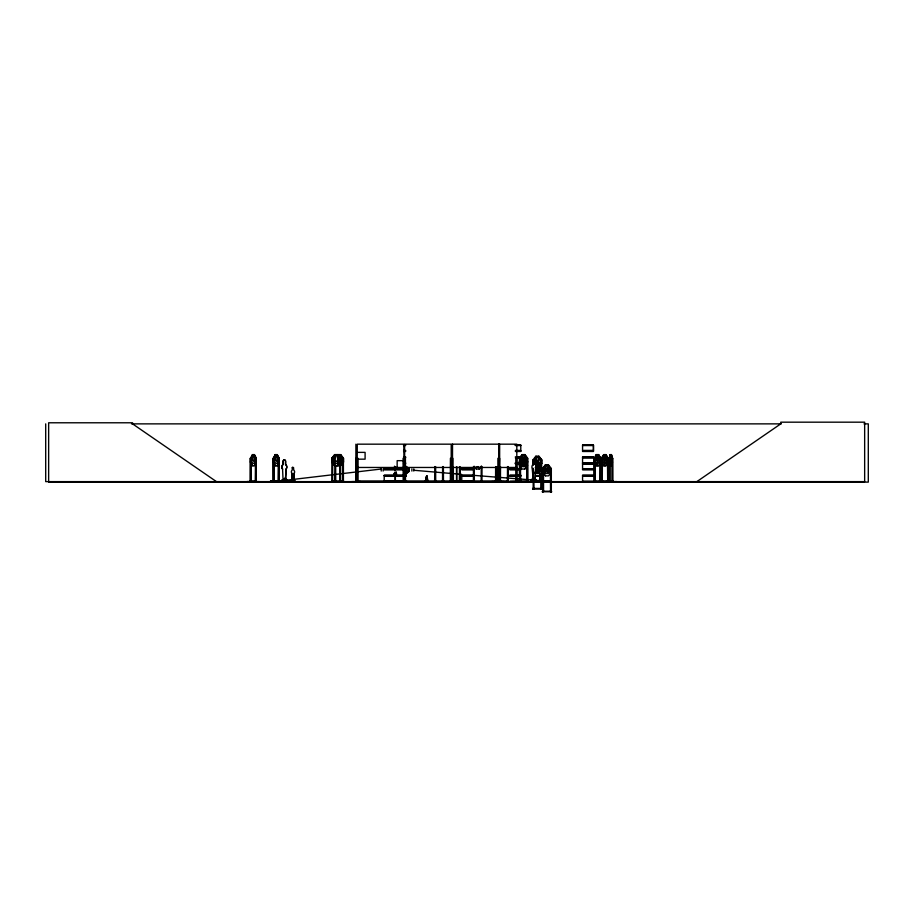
<?xml version="1.0" encoding="UTF-8"?>
<svg xmlns="http://www.w3.org/2000/svg" width="914" height="914" viewBox="0 0 914 914"><rect width="100%" height="100%" fill="white"/><g stroke="black" fill="none" stroke-linecap="round" stroke-linejoin="round"><path stroke-width="1.37" d="M351.673 481.598L360.402 481.495M503.877 481.598L491.766 481.564M609.569 458.2L609.592 481.621M612.151 458.2L612.757 458.325L612.803 481.621M609.946 481.621L610.004 458.04M609.992 458.2L609.204 458.291L609.204 461.993L610.278 465.683L611.443 465.683L612.517 458.291L611.443 454.601L610.278 454.601M255.817 458.2L255.589 481.621M278.69 458.2L278.519 481.621L278.324 480.775M535.021 480.307L535.581 469.076L535.147 480.307L532.919 480.307L532.474 469.076A2.913 2.114 -90 0 1 533.045 464.495L532.965 459.833L535.89 456.143L538.849 456.143L541.762 459.833L541.762 463.535L538.849 467.225L535.89 467.225M541.888 473.246L541.511 480.73L541.888 473.246A1.942 1.405 -90 0 0 541.591 470.184L541.591 470.184M426.564 481.541L426.792 476.034L425.833 481.541M594.786 458.2L594.774 481.621L594.968 458.325L594.031 458.291L594.169 481.621M600.212 458.2L600.052 481.621M285.454 479.142L286.036 469.076A2.913 2.445 -90 0 0 285.522 464.495L285.522 461.353A1.451 1.222 -90 0 0 284.3 459.891A1.451 1.222 -90 0 0 283.077 461.353L283.077 464.495A2.913 2.445 -90 0 0 282.575 469.076L283.077 480.307M282.666 469.076L282.575 469.076A2.913 2.445 -90 0 1 283.18 464.495L283.18 461.353A1.451 1.222 -90 0 1 284.403 459.891A1.451 1.222 -90 0 1 285.625 461.353L285.625 464.495A2.913 2.445 -90 0 1 286.128 469.076L285.625 480.307L381.207 469.019M293.76 480.73L294.159 473.246L293.828 480.73L292.126 480.73L291.852 473.246A1.942 1.634 -90 0 1 292.194 470.184L292.434 467.408M526.887 458.2L526.704 481.621M339.802 458.2L340.454 458.325L337.597 454.692L339.014 458.325L339.014 461.102L337.129 463.295L335.209 463.295L333.29 461.102L333.29 458.325L334.73 454.692L331.862 458.325L331.839 481.621M534.05 478.982L532.531 478.925M533.902 479.199L532.691 478.628M284.231 478.982L285.454 478.628M284.78 478.719L285.636 478.879M284.825 478.89L284.837 479.062M532.965 479.233L533.616 478.628M540.208 467.842L540.105 470.184A1.942 1.405 -90 0 0 539.888 473.246L540.105 480.73L543.453 480.695M540.654 479.953L539.923 479.667L540.791 479.781M539.934 479.759L540.197 479.622M285.339 478.776L285.522 478.982M293.063 479.953L293.714 479.953M293.771 479.724L292.96 479.781M461.73 481.587L461.787 476.228M509.863 481.609L520.797 481.392M610.289 454.692L609.764 461.102L610.472 463.295L611.169 463.295L611.866 461.102L611.34 454.692M605.354 481.541L616.893 481.598M425.65 481.541L426.644 476.034L427.832 481.541M499.57 481.541L499.501 480.89M425.376 481.541L426.598 476.034L425.307 481.541M533.468 479.142L532.531 478.845M533.73 479.233L533.388 478.628M252.447 454.692L251.487 461.102L252.767 463.295L254.035 463.295L255.292 461.102L254.343 454.692M246.997 481.541L259.382 481.621M610.358 454.601L609.238 458.325L609.33 481.621M609.33 458.325L610.381 454.692M293.714 479.622L293.028 479.781L293.577 480.021M533.867 478.879L532.691 478.993L533.091 478.525M596.316 454.692L595.208 461.102L596.682 463.295L598.156 463.295L599.607 461.102L598.521 454.692L600.726 458.325M603.697 454.692L602.589 461.102L604.074 463.295L605.536 463.295L606.999 461.102L605.902 454.692L608.107 458.325L608.244 461.993L605.993 465.683L603.663 465.683L601.412 461.993L601.412 458.291L603.72 454.601L605.993 454.601L608.244 458.291L608.164 481.621M600.201 458.245L600.921 458.325L600.909 481.621M596.933 481.541L582.572 481.244M604.383 481.541L598.179 481.564M292.149 467.842L292.594 467.248M522.168 454.692L520.831 461.102L522.625 463.295L524.408 463.295L526.167 461.102L524.842 454.692L527.538 458.325L527.527 481.621M526.818 458.325L526.818 481.621M521.071 481.175L509.898 481.244M535.935 456.246L534.496 459.868L534.496 462.644M551.336 491.823L551.336 468.494L548.423 464.803L545.509 464.906L544.07 468.528L544.07 471.304L546.001 473.498L547.909 473.498L549.794 471.304L549.794 468.528L548.377 464.906L545.464 464.803L542.55 468.494L542.55 472.195L545.464 475.886L548.423 475.886L551.336 472.195M332.605 481.621L332.742 458.222L331.908 458.325M461.673 481.472L472.687 481.392M582.492 463.112L593.472 463.284M593.472 481.392L582.538 481.609M357.111 481.175L357.283 444.17L403.874 444.17L404.057 481.175M404.468 481.575L404.536 480.775L405.508 480.775M451.984 481.598L452.087 444.17L516.81 444.17L516.81 481.621M452.453 481.141L472.664 481.244M499.661 458.325L499.181 481.141M532.531 489.001L542.231 488.979M535.113 464.209L536.747 461.421L535.204 458.634L537.272 460.862L539.271 458.634L537.752 461.41C540.882 464.381 538.403 465.797 537.226 461.947L535.136 464.301M535.113 472.915L536.747 470.127L535.25 467.58M293.086 479.873L293.485 479.759M250.402 458.291L252.413 454.601L254.378 454.601L256.32 458.291L255.417 458.325M254.309 454.601L256.251 458.325L256.32 461.993L254.309 465.683L252.344 465.683L250.402 461.993L252.447 465.592M275.285 454.601L273.275 458.291L273.332 481.621L274.291 480.935M277.182 465.683L279.136 461.958L279.124 458.291L277.148 454.692L278.164 461.102L276.908 463.295L275.64 463.295L274.36 461.102L275.32 454.692L273.412 458.325L273.412 461.958L275.217 465.683L277.25 465.683L279.056 461.958M540.391 467.408L540.22 471.338M402.8 481.564L403.965 480.775M594.031 458.291L596.339 454.601M603.754 454.692L601.549 458.325L601.538 481.621M598.556 465.683L600.726 461.958M605.936 465.683L608.164 461.958M337.597 459.948L336.626 461.387L335.667 461.387L334.741 459.948L335.667 455.172L336.626 455.172L337.597 458.325M552.193 481.575L531.114 481.621L531.32 479.724L533.228 479.724M531.308 481.392L532.131 481.621M534.313 481.609L534.484 479.724M539.169 481.609L539.043 480.341L540.311 480.341L540.14 481.358M540.734 481.358L541.145 480.341M547.452 481.609L547.623 480.935M548.469 481.598L547.794 481.598M550.491 481.575L549.794 481.598L550.788 480.935L540.071 481.232M551.782 481.575L531.308 481.232L531.754 481.609M519.483 481.621L519.415 458.291L522.168 454.601L524.922 454.601M519.506 458.325L522.202 454.692M527.469 465.329L524.853 469.053L522.088 469.053L519.381 465.363L519.381 461.661L522.134 457.971L524.887 457.971L527.595 461.661L524.807 458.063L522.134 458.063L520.831 464.461L522.625 466.666L524.408 466.666L526.167 464.461L524.842 458.063M524.887 465.683L527.629 461.993L524.922 465.683L522.134 465.683L519.54 461.958M524.807 468.951L527.504 465.329M340.556 461.993L337.643 465.683L337.643 454.601L340.556 458.291L340.522 481.621M334.684 454.601L340.614 454.601L343.527 458.291L343.527 461.993L340.568 465.592L334.73 465.592L331.862 461.958M343.527 461.993L340.614 465.683L334.684 465.683M479.176 468.951L481.335 466.231M481.415 466.277L479.222 469.053L476.274 469.053L474.08 466.277L476.32 468.951M541.659 463.501L538.803 467.134L535.935 467.134M542.688 491.823L542.642 468.528L545.509 464.906M540.951 473.109L538.849 475.931L535.89 475.931M280.198 481.232L270.624 480.935L270.418 481.609M270.624 481.232L271.367 481.404M273.652 458.325L273.857 481.575L273.937 480.775L273.069 480.775M283.397 479.724L283.214 481.609M284.14 481.609L283.82 481.152M283.831 481.587L284.163 481.404M286.071 481.587L286.87 481.609M286.779 481.587L287.304 481.621M292.846 481.472L292.172 481.598L292.343 480.341M292.217 481.598L292.96 481.598M293.737 480.341L294.788 480.341L294.982 481.575M538.335 464.838L540.22 462.644L540.22 459.868L538.803 456.246L541.659 459.868L541.659 489.024L541.751 488.179L540.78 488.179M539.591 472.081L538.335 473.543L536.415 473.543L535.136 472.081M540.311 467.408L541.065 467.157M284.425 478.708L285.431 478.776M406.147 473.601L408.866 471.453L408.866 468.585L406.456 467.625M406.193 473.681L408.969 471.498L408.969 468.539L406.193 466.346M696.856 481.621L780.762 423.868L780.762 422.177L864.655 422.177L864.655 481.621L45.7 481.621L45.7 423.868M269.847 481.564L290.206 481.358M270.658 481.404L294.811 481.472M533.902 459.856L533.113 459.902L533.113 465.454M331.668 481.564L332.787 480.775L332.787 481.621M334.65 481.564L334.867 465.18M434.618 481.564L434.836 466.551M542.151 491.766L551.77 491.766M406.456 472.401L408.866 471.453M273.949 458.325L273.126 458.325L273.16 481.621M406.296 471.133L408.398 470.482L408.398 469.522L406.296 468.905M283.077 480.558L273.983 481.621L273.926 458.04M251.053 458.325L250.253 458.325L250.253 481.621M342.659 458.291L343.413 458.325L343.413 481.621L343.504 480.775L342.533 480.775M540.894 459.833L541.659 459.902M131.479 423.868L781.196 423.868M864.016 423.868L868.3 423.868L868.3 482.112L48.648 482.112L48.648 422.782L132.553 422.782L132.553 423.868L216.447 481.621M403.542 445.015L405.565 445.027M515.336 445.004L520.797 445.027M582.549 445.027L593.472 445.027M403.565 445.244L405.565 445.221M515.336 445.221L520.797 445.244L520.774 450.396L515.336 450.396M587.439 445.267L588.582 445.267M403.542 445.564L405.542 445.564M515.336 445.564L520.774 445.564M582.572 445.564L593.449 445.564L593.449 450.396M403.554 450.396L405.553 450.396M403.6 450.773L405.622 450.773M516.764 450.773L520.866 450.773M582.492 450.773L593.54 450.773M403.6 451.105L405.622 451.105M516.764 451.105L520.866 451.105M582.492 451.105L593.54 451.105M403.554 451.482L405.553 451.482M515.336 451.482L520.786 451.482M582.561 451.482L593.46 451.482M357.34 452.373L365.097 452.373L365.097 459.171L357.34 459.171M275.217 454.601L277.25 454.601L279.193 458.291L278.302 458.325M596.282 454.601L598.613 454.601M338.648 455.172L339.597 455.172L340.579 458.325M605.217 455.172L604.417 455.172L603.708 458.325L604.417 461.387L605.902 459.948L605.159 455.172M611.078 455.172C608.484 461.239 612.563 464.266 610.986 455.172M403.554 456.829L405.553 456.829M515.336 456.829L520.603 456.829M582.561 456.829L593.46 456.829M403.6 457.206L405.622 457.206M516.764 457.206L520.672 457.206M582.492 457.206L593.54 457.206M403.6 457.537L405.622 457.537M516.764 457.537L520.123 457.537M582.492 457.537L593.54 457.537M339.688 458.005L339.757 481.621M403.554 457.903L405.553 457.903M515.336 457.903L520.226 458.005M593.46 457.903L582.561 457.903L582.561 463.067L593.472 463.078M342.613 458.04L342.533 481.621M355.877 458.325L356.186 481.621M357.283 458.325L358.071 458.325L358.071 481.621M403.874 458.325L403.085 458.325L403.177 481.621M404.628 458.325L405.416 458.325L405.508 481.621M451.219 458.325L450.419 458.325L450.339 481.621M452.087 458.325L452.876 458.325L452.784 481.621M499.124 458.325L497.89 458.325L497.89 481.621L497.799 480.775L498.77 480.775M516.81 458.325L516.182 458.325L516.182 481.621L516.147 480.775L516.89 480.775M519.415 458.291L520.409 458.325L520.614 481.141M526.715 458.325L527.641 458.325L527.721 481.621M601.412 458.291L602.406 458.325L602.28 481.621L602.166 458.12M403.223 460.667L397.156 460.667L397.156 467.465M532.919 461.353L533.045 461.353A1.451 1.051 -90 0 1 534.096 459.891A1.451 1.051 -90 0 1 535.147 461.353L535.147 464.495A2.913 2.114 -90 0 1 535.581 469.076M273.275 461.993L275.285 465.683M601.412 461.993L603.72 465.683M609.33 461.958L610.358 465.683M612.517 461.993L611.34 465.592L610.289 465.592M403.542 462.93L405.542 462.93M515.336 462.918L519.186 462.93M582.572 462.93L593.449 462.93M403.565 463.078L405.565 463.078M515.336 463.078L519.198 463.067M338.191 463.295L340.099 463.295L341.996 461.102L341.996 458.325L340.568 454.692L343.436 458.325M405.565 463.352L403.565 463.558M519.198 463.284L515.336 463.558M582.549 463.535L593.472 463.535L582.549 463.547L582.572 468.722L593.46 468.722M403.542 463.878L405.542 463.878M515.336 463.889L519.186 463.878M582.572 463.878L593.449 463.878M535.89 464.849L538.849 464.849L541.762 468.539L541.762 472.241M535.935 464.94L538.803 464.94L541.659 468.574M252.367 465.592L254.343 465.592M275.251 465.592L277.228 465.592M522.168 465.592L524.876 465.592M596.316 465.592L598.579 465.592M603.697 465.592L605.959 465.592M598.613 465.683L596.282 465.683L594.031 461.993L596.339 465.683M476.8 466.666L478.708 466.666M357.283 467.465L403.874 467.465M404.628 467.465L451.208 467.465M452.087 467.465L516.81 467.465M293.52 467.408L293.76 470.184A1.942 1.634 -90 0 1 294.159 473.246M542.688 468.528L543.51 468.505L543.567 491.823M551.245 468.528L550.399 468.528L550.548 491.823M384.223 468.722L395.122 468.722M395.385 468.722L406.284 468.722M461.776 468.722L472.675 468.722M509.886 468.722L520.786 468.722M384.143 469.088L406.353 469.088M461.707 469.088L472.755 469.088M509.806 469.088L520.866 469.088M532.474 469.076L533.045 480.307M582.492 469.088L593.54 469.088M384.143 469.419L406.353 469.419M461.707 469.419L472.755 469.419M509.806 469.419L520.866 469.419M582.492 469.419L593.54 469.419M384.223 469.796L395.122 469.796M395.385 469.796L406.284 469.796M461.776 469.796L472.675 469.796M509.886 469.796L520.786 469.796M582.561 469.796L593.46 469.796M539.808 473.246L540.185 480.73M394.014 473.429L396.607 473.429M394.014 474.217L396.607 474.217M384.223 475.143L395.122 475.143M395.385 475.143L406.284 475.143M461.776 475.143L472.675 475.143M509.886 475.143L520.786 475.143M582.561 475.143L593.46 475.143M384.143 475.52L406.353 475.52M461.707 475.52L472.755 475.52M509.806 475.52L520.866 475.52M582.492 475.52L593.54 475.52M384.143 475.851L406.353 475.851M461.707 475.851L472.755 475.851M509.806 475.851L520.866 475.851M535.935 475.828L538.803 475.828M582.492 475.851L593.54 475.851M406.284 476.228L395.385 476.228L395.385 481.381M461.776 476.228L472.675 476.228M509.886 476.228L520.786 476.228M593.46 476.228L582.561 476.228L582.561 481.381M284.677 478.388L284.677 480.935L284.562 478.388L285.796 478.388L285.796 480.935M293.942 481.152L293.942 479.45L293.108 479.45L293.108 481.152M540.517 479.45L539.774 479.45L539.866 481.152M285.488 479.724L287.076 479.724L286.893 481.358M250.196 480.775L251.076 480.775M255.36 480.775L256.24 480.775M276.748 480.695L279.124 480.775L279.113 481.621L279.056 458.325M334.775 480.775L335.746 480.775M340.545 480.775L339.574 480.775L339.574 481.621M434.744 480.775L435.715 480.775M442.513 480.775L443.484 480.775L443.484 481.621L443.393 466.551M450.328 480.775L451.333 481.495M451.996 480.775L453.413 480.775M459.891 480.775L459.376 481.621L459.502 466.746M473.383 480.775L474.355 480.775M481.152 480.775L482.238 481.564M496.313 480.775L495.537 480.775L495.571 481.621L495.617 466.746M499.273 480.775L500.621 480.775L500.621 481.621M507.419 480.775L508.504 481.564M519.483 480.775L520.489 480.775M526.704 480.775L527.721 480.775M594.089 480.775L595.048 480.775L595.037 481.621M601.001 480.775L600.041 480.775L600.247 481.621M601.526 480.775L602.486 480.775L602.475 481.621M608.438 480.775L607.479 480.775L607.49 481.621M609.272 480.775L609.981 480.775M612.117 480.775L612.826 480.775M250.836 481.015L255.589 481.015M287.899 480.993L289.201 480.993M332.787 481.015L342.533 481.015M355.877 481.015L499.661 481.015M500.621 481.015L507.419 481.015M520.386 481.015L526.818 481.015M594.843 481.015L600.247 481.015M602.28 481.015L607.684 481.015M609.661 481.015L612.437 481.015M384.234 481.244L395.111 481.244M395.396 481.244L406.273 481.244M529.377 481.564L526.144 481.541M533.993 488.179L533.022 488.179L533.022 489.024M533.993 488.419L540.78 488.419M543.567 490.978L542.596 490.978L542.596 491.823M551.336 490.978L550.365 490.978L550.365 491.823M543.567 491.218L550.365 491.218M535.307 480.216L544.881 481.358M533.947 480.113L472.515 475.257M461.593 474.355L413.825 470.264M535.136 473.006L537.226 470.641C538.026 474.515 541.168 473.075 537.752 470.104L539.271 467.34L537.272 469.556L536.038 467.42M499.627 481.564L499.661 444.17M540.985 467.157L541.591 468.094L541.157 467.248M396.219 467.728L394.38 466.266L396.139 467.785M535.136 463.375L536.415 464.838M542.642 472.161L545.509 475.794M524.887 454.601L527.629 458.291M519.449 461.993L522.168 465.683M598.556 454.601L600.864 458.291L600.726 481.621L600.601 480.775M538.803 464.94L540.22 468.574M611.363 454.601L612.483 458.325M427.021 476.034L428.026 481.541M426.918 476.034L427.364 481.541M291.852 473.246L292.194 480.73M612.54 480.775L612.506 481.621M612.426 458.291L612.437 481.621M612.186 458.325L612.151 481.621M609.741 480.775L609.661 481.621M608.347 481.621L608.358 458.325L607.456 458.325L607.684 481.621M608.039 480.775L608.073 481.621M607.753 458.325L607.89 481.621M604.794 454.601L604.794 465.683M601.903 480.775L601.938 481.621M601.8 458.325L601.8 481.621M600.315 458.325L600.315 481.621M597.413 454.601L597.413 465.683M594.488 480.775L594.466 481.621M594.363 458.325L594.363 481.621M551.153 490.978L551.153 491.823M542.253 481.358L542.253 480.341L540.985 480.341L540.985 481.152M542.093 480.341L542.093 481.152M540.962 488.179L540.962 489.024M540.802 459.571L540.802 468.551M540.871 480.707L540.78 489.024M540.414 479.45L540.517 481.152M539.203 480.341L539.203 481.152M536.141 481.232L536.141 479.724L534.244 479.724L534.244 480.935M535.901 479.724L535.901 480.935L531.571 480.935L531.571 479.724M533.902 480.707L533.993 489.024M533.81 488.179L533.81 489.024M533.536 480.935L533.536 478.388L532.428 478.388L532.428 480.935M533.388 478.388L533.388 480.935M533.113 468.219L533.205 489.024M532.965 468.539L532.965 472.241M532.976 479.724L532.976 481.232M532.565 478.388L532.565 480.935M527.024 480.775L527.024 481.621M520.18 458.04L520.294 481.621M519.792 480.775L519.769 481.621M519.678 458.325L519.586 481.621M516.547 458.325L516.536 481.621M516.456 458.325L516.41 481.621M508.298 466.551L508.207 481.621M507.601 480.775L507.601 481.621M507.51 466.551L507.419 481.621M500.529 466.551L500.438 481.621M499.832 480.775L499.832 481.621M499.124 444.17L499.124 457.88M498.678 444.17L498.736 481.621M498.587 480.775L498.587 481.621M498.336 466.746L498.336 481.621L498.244 480.775M496.245 466.746L496.279 481.621M495.971 466.746L496.016 481.621M495.879 466.746L495.891 481.621M482.032 466.551L481.941 481.621M481.335 480.775L481.335 481.621M481.244 466.551L481.152 481.621M474.263 466.551L474.355 481.621M474.172 480.775L474.172 481.621M473.566 480.775L473.566 481.621M473.475 466.551L473.383 481.621M459.799 466.746L459.811 481.621M459.753 466.746L459.753 481.621M456.76 466.746L456.817 481.621M456.509 466.746L456.509 481.621M453.321 466.746L453.413 481.621M453.23 480.775L453.23 481.621M452.967 480.775L452.967 481.621M452.624 480.775L452.624 481.621M452.533 444.17L452.476 481.621L452.179 480.775M451.219 481.621L451.208 444.17L404.628 444.17L404.719 481.621M450.511 480.775L450.511 481.621M442.696 480.775L442.696 481.621M442.604 466.551L442.513 481.621M435.624 466.551L435.715 481.621M435.532 480.775L435.532 481.621M434.927 480.775L434.927 481.621M413.825 468.893L413.825 471.076M411.883 468.893L411.883 471.076M407.724 481.621L384.166 481.404L384.234 476.228L395.122 476.228L395.122 481.381M405.325 480.775L405.325 481.621M403.782 480.775L403.782 481.621M394.757 468.973L394.757 470.881M383.149 468.871L383.149 471.053M381.207 468.871L381.207 471.053M358.162 481.621L358.162 480.775L355.797 480.775L355.786 481.621M357.74 480.833L357.74 481.564M357.374 480.775L357.374 481.621M356.243 480.775L356.277 481.621M355.889 444.17L355.877 481.621M342.716 480.775L342.716 481.621M340.362 480.775L340.374 481.621M335.655 465.18L335.746 481.621M335.564 480.775L335.564 481.621M334.958 480.775L334.958 481.621M294.594 480.341L294.594 481.152L291.657 481.152L291.657 480.341M293.862 479.45L293.92 481.358M293.188 479.45L293.188 481.152M292.526 481.152L292.526 480.341L291.475 480.341L291.475 481.358M286.779 479.724L286.779 480.935L282.38 480.935L282.38 479.724M285.682 478.388L285.682 480.935M283.683 480.935L283.683 479.724L282.095 479.724L282.095 481.232M278.816 458.325L278.724 481.621M278.302 462.438L278.233 481.621M276.462 480.935L276.439 481.621M273.492 480.775L273.457 481.621M256.171 458.325L256.171 481.621M255.943 458.325L256 481.621M255.771 480.775L255.737 481.621M255.417 462.438L255.36 481.621M250.996 458.028L251.064 481.621M250.779 458.325L250.836 481.621M250.539 461.958L250.539 458.325L250.482 481.621M250.687 480.775L250.573 481.621M253.064 455.172L252.447 459.948L253.704 461.387L254.355 458.325L253.704 455.172L252.995 455.172M275.948 455.172L275.331 459.948L276.576 461.387L277.228 458.325L276.576 455.172L275.868 455.172M521.448 460.45L522.877 463.249L521.38 466.129L523.334 463.764L525.299 466.129L523.813 463.227L525.23 460.45L523.368 462.678L521.448 460.45M544.778 467.294L546.321 470.082L544.71 472.961L546.812 470.607C547.6 474.469 550.742 473.029 547.326 470.07L548.846 467.294L546.846 469.522L544.778 467.294M597.036 455.172L596.316 459.948L597.767 461.387L598.521 458.325L597.767 455.172L597.036 455.172M523.048 455.172L522.18 459.948L523.939 461.387L524.842 458.325L523.939 455.172L523.048 455.172M523.048 458.542L522.18 463.318L523.939 464.746L524.842 461.696L523.939 458.542L523.014 458.542M536.872 456.714L535.947 461.501L536.872 462.93L537.832 462.93L538.803 459.868L537.832 456.714L536.872 456.714M536.872 465.42L535.947 470.196L536.872 471.635L537.832 471.635L538.803 468.574L537.832 465.42L536.872 465.42M546.446 465.375L545.521 470.162L546.446 471.59L547.406 471.59L548.377 468.528L547.406 465.375L546.446 465.375M334.684 454.601L331.771 458.291L331.771 461.993L334.684 465.683L334.684 454.601M396.139 472.081L394.322 473.521L396.219 472.138M593.472 445.232L582.549 445.232L582.572 450.396L593.46 450.396L593.46 445.244"/></g></svg>
